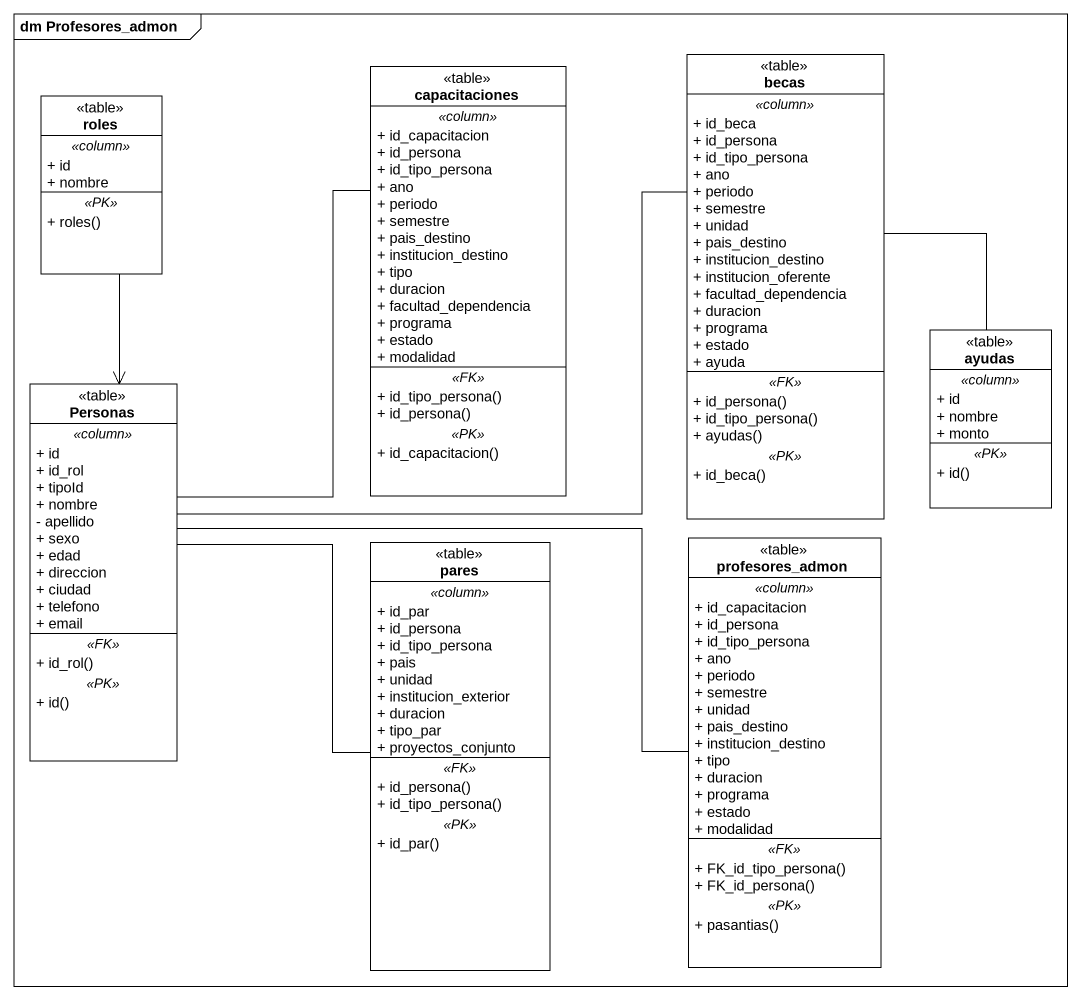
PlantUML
@startuml
mainframe dm Profesores_admon
hide circle
hide empty members
skinparam classAttributeIconSize 0
class capacitaciones <<table>> {
  .. <<column>> ..
  + id_capacitacion
  + id_persona
  + id_tipo_persona
  + ano
  + periodo
  + semestre
  + pais_destino
  + institucion_destino
  + tipo
  + duracion
  + facultad_dependencia
  + programa
  + estado
  + modalidad
  .. <<FK>> ..
  + id_tipo_persona()
  + id_persona()
  .. <<PK>> ..
  + id_capacitacion()
}
class becas <<table>> {
  .. <<column>> ..
  + id_beca
  + id_persona
  + id_tipo_persona
  + ano
  + periodo
  + semestre
  + unidad
  + pais_destino
  + institucion_destino
  + institucion_oferente
  + facultad_dependencia
  + duracion
  + programa
  + estado
  + ayuda
  .. <<FK>> ..
  + id_persona()
  + id_tipo_persona()
  + ayudas()
  .. <<PK>> ..
  + id_beca()
}
class roles <<table>> {
  .. <<column>> ..
  + id
  + nombre
  .. <<PK>> ..
  + roles()
}
class Personas <<table>> {
  .. <<column>> ..
  + id
  + id_rol
  + tipoId
  + nombre
  - apellido
  + sexo
  + edad
  + direccion
  + ciudad
  + telefono
  + email
  .. <<FK>> ..
  + id_rol()
  .. <<PK>> ..
  + id()
}
class ayudas <<table>> {
  .. <<column>> ..
  + id
  + nombre
  + monto
  .. <<PK>> ..
  + id()
}
class pares <<table>> {
  .. <<column>> ..
  + id_par
  + id_persona
  + id_tipo_persona
  + pais
  + unidad
  + institucion_exterior
  + duracion
  + tipo_par
  + proyectos_conjunto
  .. <<FK>> ..
  + id_persona()
  + id_tipo_persona()
  .. <<PK>> ..
  + id_par()
}
class profesores_admon <<table>> {
  .. <<column>> ..
  + id_capacitacion
  + id_persona
  + id_tipo_persona
  + ano
  + periodo
  + semestre
  + unidad
  + pais_destino
  + institucion_destino
  + tipo
  + duracion
  + programa
  + estado
  + modalidad
  .. <<FK>> ..
  + FK_id_tipo_persona()
  + FK_id_persona()
  .. <<PK>> ..
  + pasantias()
}
capacitaciones -- Personas
roles --> Personas
Personas -right- becas
ayudas -up- becas
pares -left- Personas
profesores_admon -left- Personas
@enduml
